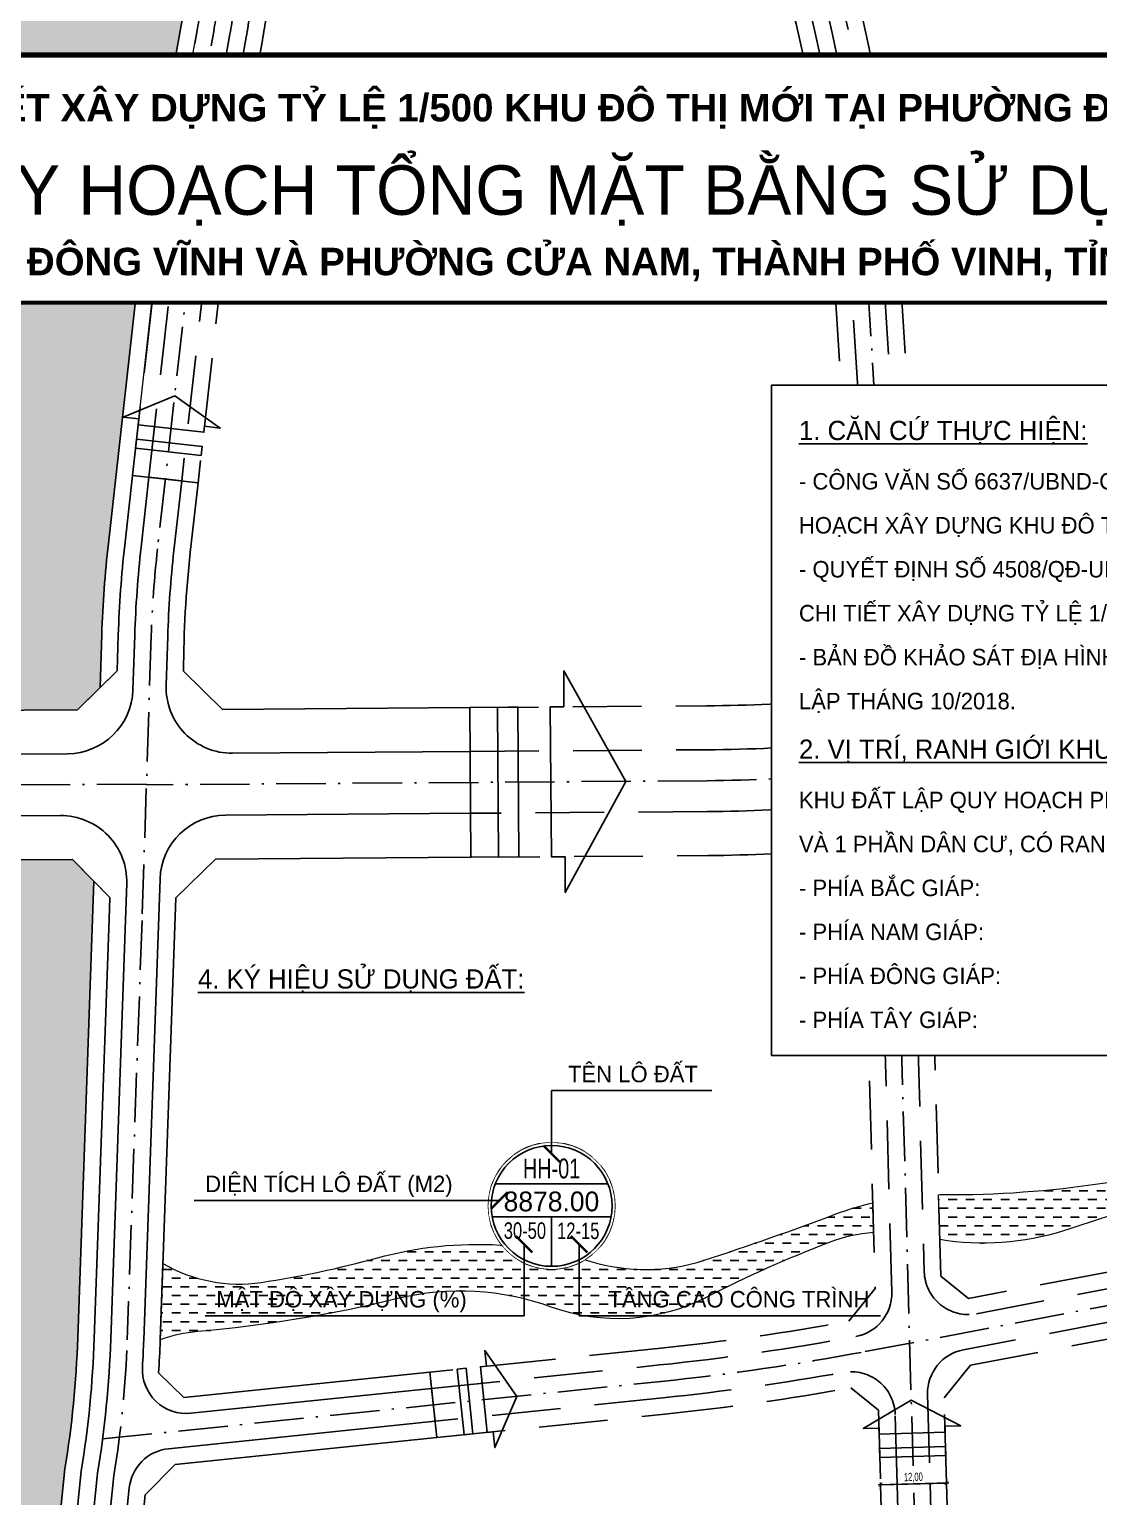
# Model space of a CAD drawing. Header units: metres. Extents: x 566107 to 571261, y 2062953 to 2068466.
# Drawn here: x 568068.9 to 568263.4, y 2066378.8 to 2066645.9 of the extents above; entities that cross this region are included whole.
import ezdxf
from ezdxf.enums import TextEntityAlignment as Align

# ---------------------------------------------------------------- set-up
doc = ezdxf.new("R2010")
doc.units = ezdxf.units.M
for name, pattern in [('ACAD_ISO10W100', [18.5, 12, -3, 0.5, -3]), ('DOT', [0.25, 0, -0.25]), ('HIDDEN', [0.375, 0.25, -0.125])]:
    doc.linetypes.add(name, pattern=pattern)
doc.layers.get('0').update_dxf_attribs({"linetype": 'CONTINUOUS'})
doc.layers.get('DEFPOINTS').update_dxf_attribs({"linetype": 'CONTINUOUS'})
for name, color, linetype, lineweight in [('datKeSog', 251, 'CONTINUOUS', 13), ('datMatNc', 150, 'CONTINUOUS', 13), ('kt', 37, 'CONTINUOUS', 25)]:
    doc.layers.add(name, color=color, linetype=linetype, lineweight=lineweight)
for name, color, linetype in [('ghi_chu', 7, 'CONTINUOUS'), ('hacth sdd', 8, 'CONTINUOUS'), ('Khung ban ve', 7, 'CONTINUOUS'), ('KTEN', 7, 'CONTINUOUS'), ('LogDg', 7, 'CONTINUOUS'), ('LogDg phu', 7, 'CONTINUOUS'), ('TimDg', 222, 'CONTINUOUS'), ('ViaHeS', 32, 'CONTINUOUS'), ('ViaHeSphu', 32, 'CONTINUOUS')]:
    doc.layers.add(name, color=color, linetype=linetype)
doc.styles.add('ARIALB', font='', dxfattribs={"width": 0.75})
doc.styles.add('avantH', font='', dxfattribs={"height": 10})
doc.styles.add('avh', font='')
doc.styles.add('KTHUOC', font='', dxfattribs={"width": 0.8})
doc.styles.add('VnBlackH', font='')
doc.styles.get('ARIALB').set_extended_font_data('.VnArialH', bold=True)
doc.styles.get('avantH').set_extended_font_data('.VnAvantH')
doc.styles.get('avh').set_extended_font_data('.VnAvantH')
doc.styles.get('KTHUOC').set_extended_font_data('.VnArial NarrowH')
doc.styles.get('VnBlackH').set_extended_font_data('.VnBlackH')
doc.dimstyles.new('tien', dxfattribs={"dimscale": 0, "dimtxt": 1.5, "dimasz": 0.75, "dimexe": 0.45, "dimexo": 0, "dimgap": 0.25, "dimtad": 1, "dimzin": 1, "dimtxsty": 'KTHUOC', "dimblk1": 'ARCHTICK', "dimblk2": 'ARCHTICK', "dimsah": 1, "dimcen": 1, "dimdle": 0.45, "dimclrd": 37, "dimclre": 37, "dimclrt": 7, "dimaunit": 1, "dimadec": 0, "dimazin": 0, "dimtfac": 1, "dimtix": 1, "dimtofl": 0, "dimtmove": 2, "dimatfit": 3, "dimldrblk": 'ARCHTICK', "dimfxl": 0, "dimtolj": 1, "dimtzin": 1, "dimarcsym": 0})
pattern_1 = [(0, (0, 0), (1.5875, 1.5875), [1.5875, -1.5875])]

# ---------------------------------------------------------------- blocks, each defined once
blk = doc.blocks.new('text tieu de')
at = {"color": 5}
blk.add_wipeout([(0, -1.1652900866465643e-10), (572.785714285681, -1.1652900866465643e-10), (572.785714285681, -45.00000000011653), (0, -45.00000000011653)], dxfattribs=at).dxf.layer = 'KTEN'
at = {"layer": 'KTEN', "const_width": 0.75, "flags": 128}
blk.add_lwpolyline([(0, 0), (572.785714285681, 0), (572.785714285681, -45), (0, -45)], close=True, dxfattribs=at)
at = {"layer": 'KTEN', "linetype": 'Continuous', "ltscale": 15, "style": 'ARIALB'}
for s, p in [('quy ho¹ch chi tiÕt x©y dùng tû lÖ 1/500 khu ®« thÞ míi t¹i ph\xadêng ®«ng vÜnh vµ ph\xadêng cöa nam, tp. vinh, tØnh nghÖ an', (25, -12)), ('®Þa ®iÓm: ph\xadêng ®«ng vÜnh vµ ph\xadêng cöa nam, thµnh phè vinh, tØnh nghÖ an', (25, -40))]:
    blk.add_text(s, height=5, rotation=359.9999999466391, dxfattribs=at).set_placement(p)
at = {"layer": 'KTEN', "color": 5, "style": 'VnBlackH'}
blk.add_attdef('BD', (25, -29), '', height=9, dxfattribs=at)
blk = doc.blocks.new('ghi_Eu1')
at = {"color": 32}
blk.add_wipeout([(0, 0), (240, 0), (240, -87.00472022686165), (230.00000000000003, -122.00472022686154), (0, -122.00472022686154)], dxfattribs=at).dxf.layer = 'ghi_chu'
at = {"layer": 'ghi_chu'}
for p, q in [((0, 0), (0, -122.0047202268615)), ((0, 0), (240, 0)), ((230, -87.00472022686154), (240, -87.00472022686154)), ((230, -87.00472022686154), (230, -122.0047202268615))]:
    blk.add_line(p, q, dxfattribs=at)
blk.add_lwpolyline([(0, -122.0047202268615), (230, -122.0047202268615), (240, -87.00472022686154), (240, 0)], dxfattribs=at)
at = {"layer": 'ghi_chu', "lineweight": -2, "style": 'avantH'}
for s, height, p in [('%%U1. c¨n cø thùc hiÖn:', 3.5, (5, -10)), ('- c«ng v¨n sè 6637/UBND-CN ngµy 31/8/2018 cña ubnd tØnh nghÖ an vÒ viÖc tæ chøc triÓn khai lËp quy', 3, (5, -19.00236011343077)), ('ho¹ch x©y dùng khu ®« thÞ míi t¹i ph\xadêng ®«ng vÜnh vµ ph\xadêng cöa nam, thµnh phè vinh.', 3, (5, -27.00236011343077)), ('- quyÕt ®Þnh sè 4508/q®-ubnd ngµy 08/10/2018 cña ubnd tØnh nghÖ an v/v phª duyÖt nhiÖm vô quy ho¹ch', 3, (5, -35.00236011343077)), ('chi tiÕt x©y dùng tû lÖ 1/500 khu ®« thÞ míi t¹i ph\xadêng ®«ng vÜnh vµ ph\xadêng cöa nam, thµnh phè vinh.', 3, (5, -43.00236011343077)), ('- b¶n ®å kh¶o s¸t ®Þa h×nh tû lÖ 1/500 phôc vô lËp quy ho¹ch do C¤NG TY cp t\xad vÊn x©y dùng nacico', 3, (5, -51.00236011343077)), ('lËp th¸ng 10/2018.', 3, (5, -59.00236011343077)), ('lËp th¸ng 10/2018.', 3, (5, -59.00236011343077)), ('%%U2. vÞ trÝ, ranh giíi khu ®Êt quy ho¹ch:', 3.5, (5, -68.00236011343077)), ('khu ®Êt lËp quy ho¹ch phÇn ®Êt thuéc ph\xadêng ®«ng vÜnh vµ ph\xadêng cöa nam (chñ yÕu lµ ®Êt ruéng', 3, (5, -77.00472022686154)), ('vµ 1 phÇn d©n c\xad, cã ranh giíi ®\xadîc x¸c ®Þnh:', 3, (5, -85.00472022686154)), ('- phÝa b¾c gi¸p:                                              ®Êt n«ng nghiÖp (dù ¸n khu nhµ ë míi);', 3, (5, -93.00472022686154)), ('- phÝa nam gi¸p:                                             ®\xadêng quy ho¹ch (trÇn nguyªn h·n kÐo dµi);', 3, (5, -101.0047202268615)), ('- phÝa ®«ng gi¸p:                                          ®Êt n«ng nghiÖp, khu d©n c\xad hiÖn h÷u ph\xadêng ®«ng vÜnh;', 3, (5, -109.0047202268615)), ('- phÝa t©y gi¸p:                                               s«ng kÎ gai (ph\xadêng cöa nam);', 3, (5, -117.0047202268615))]:
    blk.add_text(s, height=height, dxfattribs=at).set_placement(p)
blk = doc.blocks.new('*D392')
at = {"layer": 'DEFPOINTS', "color": 0, "transparency": 16777216}
for p in [(568414.7791073031, 2066393.153463831), (568652.7276902706, 2066033.6086813), (568528.6621022666, 2065991.972879244), (568203.7804233594, 2065882.944183276)]:
    blk.add_point(p, dxfattribs=at)
at = {"layer": 'kt', "color": 37, "lineweight": -2, "transparency": 16777216}
blk.add_line((568528.6621022667, 2065991.972879244), (568531.0836209755, 2065983.44248986), dxfattribs=at)
blk.add_arc((568528.6621022667, 2065991.972879244), 8.417428934121258, 296.0713980327274, 8.327737183581254, dxfattribs=at)
at = {"layer": 'kt', "color": 37, "transparency": 16777216}
for points in [[(568536.7476222089, 2065993.13391428), (568537.233929908, 2065993.250124528), (568536.6421453147, 2065994.650942502)], [(568532.4509120758, 2065984.178489925), (568532.272057964, 2065984.645406627), (568530.9607349138, 2065983.87538594)]]:
    blk.add_solid(points, dxfattribs=at)
at = {"layer": 'kt', "color": 7, "transparency": 16777216, "insert": (568535.097024472, 2065988.580067584), "char_height": 1.5, "attachment_point": 5, "rotation": 62.19956760815021, "style": 'KTHUOC', "bg_fill": 3, "box_fill_scale": 1.1, "bg_fill_color": 256, "bg_fill_true_color": 13158600, "bg_fill_transparency": 0}
blk.add_mtext("\\A1;92°42' ", dxfattribs=at)
at = {"layer": 'DEFPOINTS', "color": 0, "transparency": 16777216}
blk.add_point((568534.7930047868, 2065986.205284932), dxfattribs=at)
blk = doc.blocks.new('_ArchTick')
at = {"color": 0, "linetype": 'ByBlock', "const_width": 0.15}
blk.add_lwpolyline([(-0.5, -0.5), (0.5, 0.5)], dxfattribs=at)
blk = doc.blocks.new('*D424')
at = {"layer": 'DEFPOINTS', "color": 0, "transparency": 16777216}
for p in [(568225.6264750997, 2066532.098638859), (568277.0182607946, 2066356.809184933), (568230.6848754884, 2066348.017194637), (568231.7999666999, 2066348.227509636)]:
    blk.add_point(p, dxfattribs=at)
at = {"layer": 'kt', "color": 37, "lineweight": -2, "transparency": 16777216}
blk.add_arc((568230.684911317, 2066348.015890789), 6.528873603748886, 23.93873468496071, 78.38128918809454, dxfattribs=at)
at = {"layer": 'kt', "color": 37, "transparency": 16777216}
for points in [[(568231.9779261207, 2066354.161944557), (568232.021698148, 2066354.660024882), (568230.5055711608, 2066354.542300801)], [(568236.8908054158, 2066350.739563917), (568236.4135350687, 2066350.5905236), (568237.0992911907, 2066349.233232717)]]:
    blk.add_solid(points, dxfattribs=at)
at = {"layer": 'kt', "color": 7, "transparency": 16777216, "insert": (568235.4962186653, 2066353.991405349), "char_height": 1.5, "attachment_point": 5, "rotation": 321.16001193655, "style": 'KTHUOC', "bg_fill": 3, "box_fill_scale": 1.1, "bg_fill_color": 256, "bg_fill_true_color": 13158600, "bg_fill_transparency": 0}
blk.add_mtext("\\A1;80°50' ", dxfattribs=at)
at = {"layer": 'DEFPOINTS', "color": 0, "transparency": 16777216}
blk.add_point((568235.8514992895, 2066352.007451794), dxfattribs=at)
blk = doc.blocks.new('*D425')
at = {"layer": 'DEFPOINTS', "color": 0, "transparency": 16777216}
for p in [(568084.3178156565, 2066382.679806759), (568189.8282772572, 2066342.093351958), (568079.0242556483, 2066330.674481541), (568079.1545121216, 2066331.954155377)]:
    blk.add_point(p, dxfattribs=at)
at = {"layer": 'kt', "color": 37, "lineweight": -2, "transparency": 16777216}
blk.add_arc((568079.0242556487, 2066330.674481541), 5.555561758094423, 21.40104864373611, 68.67072626736405, dxfattribs=at)
at = {"layer": 'kt', "color": 37, "transparency": 16777216}
for points in [[(568080.986303501, 2066335.606497625), (568081.1036257034, 2066336.092538262), (568079.586842691, 2066336.20148455)], [(568084.4397032751, 2066332.760637208), (568083.95380999, 2066332.642706231), (568084.5505495641, 2066331.243991864)]]:
    blk.add_solid(points, dxfattribs=at)
at = {"layer": 'kt', "color": 7, "transparency": 16777216, "insert": (568083.7577854228, 2066335.413944765), "char_height": 1.5, "attachment_point": 5, "rotation": 315.0358874553981, "style": 'KTHUOC', "bg_fill": 3, "box_fill_scale": 1.1, "bg_fill_color": 256, "bg_fill_true_color": 13158600, "bg_fill_transparency": 0}
blk.add_mtext("\\A1;78°18' ", dxfattribs=at)
at = {"layer": 'DEFPOINTS', "color": 0, "transparency": 16777216}
blk.add_point((568083.7363995035, 2066333.617263683), dxfattribs=at)
blk = doc.blocks.new('*D606')
at = {"layer": 'DEFPOINTS', "color": 0, "transparency": 16777216}
for p in [(568223.7772945495, 2066380.962765235, 3.0256135e-09), (568223.7772945495, 2066380.962765235), (568235.7727664936, 2066381.292390527, 3.0256135e-09)]:
    blk.add_point(p, dxfattribs=at)
at = {"layer": 'kt', "color": 37, "lineweight": -2, "transparency": 16777216}
for p, q in [((568236.2225966915, 2066381.304751476), (568223.3274643517, 2066380.950404287)), ((568223.7772945495, 2066380.962765235), (568223.764933601, 2066381.412595433)), ((568235.7727664936, 2066381.292390527), (568235.7851274421, 2066380.842560329))]:
    blk.add_line(p, q, dxfattribs=at)
at = {"layer": 'kt', "color": 37, "lineweight": -2, "transparency": 16777216, "xscale": 0.75, "yscale": 0.75, "zscale": 0.75}
for p, rotation in [((568223.7772945495, 2066380.962765235), 181.5740428246516), ((568235.7727664936, 2066381.292390527), 1.574042824651665)]:
    blk.add_blockref('_ArchTick', p, dxfattribs=dict(at, rotation=rotation))
at = {"layer": 'kt', "color": 7, "transparency": 16777216, "insert": (568229.7436376365, 2066382.270003781), "char_height": 1.5, "attachment_point": 5, "rotation": 1.5740428246516298, "style": 'KTHUOC', "bg_fill": 3, "box_fill_scale": 1.1, "bg_fill_color": 256, "bg_fill_true_color": 13158600, "bg_fill_transparency": 0}
blk.add_mtext('\\A1;12,00 ', dxfattribs=at)
blk = doc.blocks.new('sl')
at = {"layer": 'ghi_chu', "color": 158}
blk.add_circle((0, 0), 5.75, dxfattribs=at)
at = {"color": 158, "linetype": 'DOT'}
blk.add_wipeout([(3.5208595475486404e-16, 5.75), (0.969923385692005, 5.667605193191193), (1.8644182452907085, 5.439342295409173), (2.4721268485312047, 5.19144381119272), (3.1309317900050124, 4.822837974298537), (3.790308711290825, 4.323894063585842), (4.429387843055263, 3.666472874002242), (4.910778165943334, 2.9911131380966225), (5.203892177182513, 2.4458140175120917), (5.532139964477323, 1.5677778584457833), (5.698465156793055, 0.7681112268516266), (5.75, 0), (5.686371084061578, -0.8530438994262575), (5.496098205030802, -1.689794224353129), (5.2327386792073485, -2.383473497886502), (4.825305600030205, -3.127127414467971), (4.383189926834117, -3.721578437343479), (3.929815285478843, -4.197505428467821), (2.9936814231296998, -4.909212924370681), (2.4199680402585857, -5.2159615301617235), (1.5354575353235314, -5.541197538187769), (0.6268165904409351, -5.715732758093926), (-1.056257864264592e-15, -5.75), (-0.8583477087645206, -5.685572900848136), (-1.5940806531006373, -5.524618255717788), (-2.40903986994229, -5.221017803554057), (-3.139398486746215, -4.817330914667954), (-3.7183236567631495, -4.385951343044689), (-4.311791834998167, -3.8040703426255327), (-4.851567804086016, -3.086225824912363), (-5.211174131927694, -2.43026010269017), (-5.5241386364638405, -1.5957419356297642), (-5.686254877874253, -0.853818167908873), (-5.75, 0), (-5.6611914826744, 1.0066831658942323), (-5.488230834533672, 1.7151741331053927), (-5.1200356553748625, 2.616817702418359), (-4.43866223175213, 3.6552397448617775), (-3.5478669059890633, 4.52494645464315), (-2.7209342178740763, 5.0654730264805465), (-1.720506428404943, 5.486561548895381), (-0.804793078194819, 5.693400398820522)], dxfattribs=at).dxf.layer = 'ghi_chu'
at = {"layer": 'ghi_chu', "color": 32}
for points in [[(-5.123475383035839, 2), (5.123475383035839, 2)], [(-5.408326913253404, -1), (5.408326913253404, -1)], [(0, -1), (0, -5.5)]]:
    blk.add_lwpolyline(points, dxfattribs=at)
at = {"layer": 'ghi_chu'}
blk.add_circle((0, 0), 5.5, dxfattribs=at)
at = {"layer": 'ghi_chu', "style": 'avh'}
for tag, height, p in [('SOLO', 1.25, (0, 2.505939941853285)), ('DT', 1.5, (-0.01470196363516152, -0.4940600581467152))]:
    blk.add_attdef(tag, text='', height=height, dxfattribs=at).set_placement(p, align=Align.CENTER)
blk.add_attdef('MD', text='', height=1.25, dxfattribs=at).set_placement((-0.5015280463267118, -2.996534363832325), align=Align.RIGHT)
blk.add_attdef('TC', (0.5, -3.020000000018626), '', height=1.25, dxfattribs=at)

msp = doc.modelspace()

# ---------------------------------------------------------------- hatches: boundary and pattern name
at = {"layer": 'hacth sdd'}
h = msp.add_hatch(dxfattribs=at)
h.set_pattern_fill('DASH', color=152, scale=0.5, style=0)
h.set_pattern_definition(pattern_1)
edge = h.paths.add_edge_path()
edge.add_line((568089.4094906903, 2066606.831562368), (568096.5534857743, 2066646.555895337))
edge.add_arc((568006.9902945282, 2066662.662874363), 90.99999999747935, 349.8049466083057, 354.593269157797)
edge.add_line((568097.5854266373, 2066654.088375097), (568099.9712974422, 2066679.296643715))
edge.add_arc((568009.3761653308, 2066687.871142982), 90.99999999981577, 354.5932691577892, 369.1421477394828)
edge.add_line((568099.2202101543, 2066702.329621799), (568098.6472853306, 2066705.889739305))
edge.add_arc((568048.2951283458, 2066697.786635786), 50.99999999661144, 9.142147746888549, 24.27248815783677)
edge.add_line((568094.7867675783, 2066718.751546497), (568044.0837223955, 2066831.190264559))
edge.add_arc((568189.0282447147, 2066896.551456779), 158.9999999964824, 198.0536729360422, 204.2724881581285, ccw=False)
edge.add_line((568037.8563519213, 2066847.276119864), (568032.5747542637, 2066863.479542607))
edge.add_arc((567898.516660653, 2066819.782545717), 140.9999999990662, 18.05367293684976, 27.95123354725435)
edge.add_line((568023.0685674539, 2066885.872049513), (567997.6486762641, 2066933.778233347))
edge.add_arc((567873.0967694623, 2066867.688729551), 140.9999999997684, 27.9512335469934, 42.53662133799664)
edge.add_line((567976.9919672, 2066963.01337425), (567951.3311628575, 2066990.981318418))
edge.add_line((567951.3311628575, 2066990.981318418), (567689.8956428984, 2067243.945485724))
edge.add_arc((567906.8503208783, 2067468.165617967), 312.0000000002941, 207.9784266503596, 225.9434859584289, ccw=False)
edge.add_line((567631.3155397438, 2067321.794226003), (567598.6472911579, 2067383.290113986))
edge.add_line((567598.6472911579, 2067383.290113986), (567595.9427644068, 2067384.11808443))
edge.add_line((567595.9427644068, 2067384.11808443), (567573.44567074, 2067372.167030913))
edge.add_line((567573.44567074, 2067372.167030913), (567611.3271069421, 2067300.85765076))
edge.add_arc((567876.2643964944, 2067441.599373803), 300.0000000005672, 207.9784266505278, 225.9434859586242)
edge.add_line((567667.6541292066, 2067226.0030928), (567890.3890136704, 2067010.485535789))
edge.add_line((567890.3890136704, 2067010.485535789), (567955.4795541393, 2066935.546288197))
edge.add_arc((567872.0548541446, 2066863.08547513), 110.4999999977253, 28.05827048332219, 40.97684428070818, ccw=False)
edge.add_line((567969.5677535841, 2066915.061281448), (568054.6304946976, 2066755.473290268))
edge.add_arc((567957.1175952578, 2066703.497483949), 110.4999999984394, -4.937905462087315, 28.058270483798083, ccw=False)
edge.add_line((568067.2074820693, 2066693.986079136), (568053.8780515629, 2066539.704401028))
edge.add_line((568053.8780515629, 2066539.704401028), (568053.3664489492, 2066526.851457733))
edge.add_line((568053.3664489492, 2066526.851457733), (568058.1642466432, 2066521.895486345))
edge.add_line((568058.1642466432, 2066521.895486345), (568077.6576209503, 2066522.03881998))
edge.add_line((568077.6576209503, 2066522.03881998), (568081.7841965083, 2066526.06377207))
edge.add_line((568081.7841965083, 2066526.06377207), (568082.0970106234, 2066535.749517252))
edge.add_arc((568290.9880967231, 2066529.003099807), 209.0000000005824, 173.5977105298603, 178.150199018571, ccw=False)
edge.add_line((568083.291532704, 2066552.30840596), (568089.4094906903, 2066606.831562368))
h = msp.add_hatch(dxfattribs=at)
h.set_pattern_fill('DASH', color=152, scale=0.5, style=0)
h.set_pattern_definition(pattern_1)
edge = h.paths.add_edge_path()
edge.add_line((568342.7711670976, 2066527.337517932), (568350.8271672133, 2066529.428952673))
edge.add_arc((568389.8360376746, 2066527.823708931), 39.04188497160285, 177.6435660001108, 192.0061263219858)
edge.add_arc((568381.669184319, 2066524.250589741), 30.36358178780158, 188.6148857297674, 225.7406049505204)
edge.add_arc((568337.7559959932, 2066479.187226915), 32.55759730256535, -23.789617707584227, 45.740604951071475, ccw=False)
edge.add_arc((568341.3737274914, 2066477.592400217), 28.60393401528761, 287.9636170775062, 336.21038229332635, ccw=False)
edge.add_arc((568322.0053403326, 2066537.331215137), 91.40409666759201, 270.335002365328, 287.9636170752345, ccw=False)
edge.add_arc((568323.017289069, 2066364.25861393), 81.67146292630123, 90.33500236765356, 112.0806150221495)
edge.add_arc((568109.6866625389, 2066890.13893874), 485.8319046736644, 287.65985457706694, 292.08061502099946, ccw=False)
edge.add_arc((568242.4914681526, 2066472.997606182), 48.06026589121932, 260.4952547936881, 287.6598545732377, ccw=False)
edge.add_line((568234.5553106193, 2066425.597115033), (568234.3307207233, 2066433.770219026))
edge.add_arc((568234.904778147, 2066379.247810985), 54.52543003482874, 89.71012365669532, 90.60323550346851, ccw=False)
edge.add_arc((568236.1400187596, 2066623.398372261), 189.6282559721996, 269.7101236671769, 278.5058362973912)
edge.add_arc((568260.6078221315, 2066459.79447837), 24.20483713931015, 278.5058362943452, 310.9534335817084)
edge.add_arc((568306.8293124408, 2066406.53537578), 46.31436716013161, 76.46656595047898, 130.9534335839972, ccw=False)
edge.add_arc((568324.9595478054, 2066481.859578704), 31.16105462304938, 256.4665659500938, 283.5334340496981)
edge.add_arc((568329.766079831, 2066461.890274039), 10.62143732023118, 283.533434049232, 328.6546831161604)
edge.add_arc((568329.7660798305, 2066461.890274038), 10.62143732062628, 328.6546831188663, 365.073045632002)
edge.add_arc((568364.2438950374, 2066464.950988732), 23.99196638196104, 122.6426416403387, 185.0730456288163, ccw=False)
edge.add_arc((568347.3286221762, 2066491.357344865), 7.367595161675206, 302.6426416429784, 407.1850685178978)
edge.add_arc((568372.1202638624, 2066518.115891162), 29.11041598721613, 197.1012660128746, 227.1850685154959, ccw=False)
edge.add_arc((568380.8947850349, 2066521.652274648), 38.5451973120671, 171.5181849036565, 198.2901888762501, ccw=False)
h = msp.add_hatch(dxfattribs=at)
h.set_pattern_fill('DASH', color=152, scale=0.5, style=0)
h.set_pattern_definition(pattern_1)
edge = h.paths.add_edge_path()
edge.add_line((568183.6201683327, 2065918.921055044), (568168.8181398355, 2066044.597950605))
edge.add_arc((568024.8134988274, 2066027.63730887), 144.9999999997729, 6.717261423255472, 34.05897894871769)
edge.add_line((568144.9404182411, 2066108.843978744), (568098.1901080231, 2066178.000499469))
edge.add_line((568098.1901080231, 2066178.000499469), (568085.0913842997, 2066201.596774492))
edge.add_arc((568202.2502013814, 2066266.633776105), 133.9999999954225, 200.0084056628792, 209.035455693567, ccw=False)
edge.add_line((568076.3381152166, 2066220.784604287), (568071.4225555877, 2066234.283831054))
edge.add_arc((568197.3346417545, 2066280.133002879), 133.9999999997454, 170.7022042001583, 200.0084056654896, ccw=False)
edge.add_line((568065.0951427778, 2066301.782827597), (568070.2285092395, 2066333.137991798))
edge.add_line((568070.2285092395, 2066333.137991798), (568075.3908017699, 2066383.853710804))
edge.add_arc((567886.8530623493, 2066414.423643979), 191.0000000004416, 350.7900851439517, 357.9800821339687)
edge.add_line((568077.7343815274, 2066407.691483183), (568080.4256581354, 2066483.99899346))
edge.add_line((568080.4256581354, 2066483.99899346), (568080.6457711871, 2066490.814411395))
edge.add_line((568080.6457711871, 2066490.814411395), (568076.7772794547, 2066494.780576226))
edge.add_line((568076.7772794547, 2066494.780576226), (568057.0791909866, 2066494.635737341))
edge.add_line((568057.0791909866, 2066494.635737341), (568051.8839304355, 2066489.606287584))
edge.add_line((568051.8839304355, 2066489.606287584), (568042.8667809778, 2066263.069308326))
edge.add_arc((568132.2959639548, 2066259.509640887), 89.50000000112202, 177.7205840143957, 210.7173070783)
edge.add_line((568055.352991614, 2066213.79280583), (568139.856352352, 2066071.57080512))
edge.add_arc((567955.4122950307, 2065970.128014746), 210.4999999999731, 1.2450517960169236, 28.810450033350207, ccw=False)
edge.add_line((568165.8625975254, 2065974.701873059), (568167.5880580689, 2065895.310761973))
edge.add_line((568167.5880580689, 2065895.310761973), (568172.3432413975, 2065891.903232982))
edge.add_line((568172.3432413975, 2065891.903232982), (568183.4382738377, 2065895.402493342))
edge.add_line((568183.4382738377, 2065895.402493342), (568186.5903919834, 2065900.513268813))
edge.add_line((568186.5903919834, 2065900.513268813), (568183.6201683327, 2065918.921055044))
h = msp.add_hatch(dxfattribs=at)
h.set_pattern_fill('DASH', color=152, scale=0.5, style=0)
h.set_pattern_definition(pattern_1)
edge = h.paths.add_edge_path()
edge.add_line((568222.3662598266, 2066432.312063376), (568222.5152888618, 2066426.888712517))
edge.add_arc((568224.836219916, 2066397.735478399), 29.24547453034038, 94.55179951158075, 110.9200601626438)
edge.add_arc((568294.2443829352, 2066216.170337974), 223.6249829941368, 110.9206177228457, 117.1930544913123)
edge.add_arc((568175.9421604434, 2066446.430219949), 35.2476287161499, 249.9804205772833, 297.19305449080497, ccw=False)
edge.add_arc((568147.3706448297, 2066368.014013205), 48.21154084931027, 69.98042057679632, 103.7317211070985)
edge.add_arc((568078.3177555823, 2066650.600332927), 242.6893522523147, 275.0117150755261, 283.73172110810106, ccw=False)
edge.add_arc((568101.881551028, 2066381.897711837), 27.04449997324648, 95.01171506814323, 109.7751963771424)
edge.add_line((568092.7315697572, 2066407.347325224), (568093.2226902498, 2066421.272382922))
edge.add_arc((568107.0582316034, 2066444.754970687), 27.25535053316431, 239.4941312713836, 278.5297450665607)
edge.add_arc((568084.275953724, 2066596.655266566), 180.8546085831008, 278.5297450636528, 285.3802943195318)
edge.add_arc((568150.4022939899, 2066356.262198383), 68.46751259158452, 86.49561552169098, 105.38029431902811, ccw=False)
edge.add_arc((568150.2106503252, 2066353.132782205), 71.60279135304793, 73.0517355728594, 86.49561552120258, ccw=False)
edge.add_arc((568181.0585912601, 2066454.358669229), 34.21911405262453, 253.0517355776572, 288.0880449701593)
edge.add_arc((568016.445274053, 2066958.349831643), 564.4121317296793, 288.0880449666212, 290.6684002013556)
edge.add_arc((568234.9096180021, 2066379.23362571), 54.54041051667364, 103.29606111270078, 110.6678970976051, ccw=False)

# ---------------------------------------------------------------- linework, layer by layer
at = {"layer": 'datKeSog'}
for points in [[(568044.0837223955, 2066831.190264559), (568094.786767578, 2066718.751546498, -0.06611464468038127), (568098.6472853306, 2066705.889739305), (568099.2202101523, 2066702.329621812, -0.06356687069818254), (568099.9712974422, 2066679.296643715), (568097.5854266373, 2066654.088375097, -0.02089603911796385), (568096.5534857743, 2066646.555895337), (568089.4094906906, 2066606.831562369), (568083.2915327041, 2066552.308405961, 0.01986659136195583), (568082.0970106234, 2066535.749517252), (568081.7841965082, 2066526.06377207), (568084.8833882931, 2066529.086641342), (568085.095447266, 2066535.652678724, -0.0198665913619367), (568086.2728230966, 2066551.973880036), (568092.3797048627, 2066606.398325321), (568099.5061184528, 2066646.024896029, 0.0208960391172341), (568100.5720793442, 2066653.805699297), (568102.9579501492, 2066679.013967916, 0.0635668706984557), (568102.1821017399, 2066702.80627496), (568101.6091769182, 2066706.366392453, 0.0661146446806534), (568097.521569886, 2066719.98477654), (568096.0760666311, 2066723.190314439)], [(568073.2038435334, 2066332.743379659), (568078.3664043959, 2066383.461734827, 0.031267349860004), (568080.7325174308, 2066407.585742438), (568083.4239510185, 2066483.897703668), (568083.5511336674, 2066487.835693256), (568080.645771187, 2066490.814411394), (568080.4256581358, 2066483.998993484), (568077.7343815274, 2066407.691483183, -0.03138257663283053), (568075.3908017699, 2066383.853710804), (568070.2285092397, 2066333.137991799)]]:
    msp.add_lwpolyline(points, format="xyb", dxfattribs=at)
at = {"layer": 'datMatNc'}
msp.add_lwpolyline([(567969.5677535841, 2066915.061281448), (568054.6304946976, 2066755.473290268, -0.1449760631681723), (568067.2074820693, 2066693.986079136), (568053.8780515629, 2066539.704401028), (568053.3664489492, 2066526.851457733), (568058.1642466432, 2066521.895486345), (568077.6576209503, 2066522.03881998), (568081.7841965083, 2066526.06377207), (568082.0970106234, 2066535.749517252, -0.01986659136138957), (568083.291532704, 2066552.30840596), (568089.4094906903, 2066606.831562368), (568096.5534857743, 2066646.555895337, 0.02089603911732929), (568097.5854266373, 2066654.088375097), (568099.9712974422, 2066679.296643715, 0.06356687066370705), (568099.2202101543, 2066702.329621799), (568098.6472853306, 2066705.889739305, 0.06611464467655992), (568094.7867675783, 2066718.751546497), (568044.0837223955, 2066831.190264559, -0.02714136194882924)], format="xyb", dxfattribs=at)
for points in [[(568342.7711670976, 2066527.337517932), (568350.8271672133, 2066529.428952673, 0.0627506608981043), (568351.6481797141, 2066519.70236135, 0.1634234952970262), (568360.4782005425, 2066502.504571587, -0.3130466744431811), (568367.5472646761, 2066466.05415978, -0.2136821824526674), (568350.1955528653, 2066450.38283502, -0.0770714021414337), (568322.5397673773, 2066445.928680843, 0.0951689020530186), (568292.3161067481, 2066439.939954171, -0.0192915989872802), (568257.071294031, 2066427.202215203, -0.119086124685168), (568234.5553106193, 2066425.597115033), (568234.3307207233, 2066433.770219026, -0.0038969553052364), (568235.1806372937, 2066433.772543192, 0.0383973902084705), (568264.1879633213, 2066435.855875027, 0.1425329709792678), (568276.4727720604, 2066441.51395582, -0.2423267132619145), (568317.6674641803, 2066451.563756523, 0.1186536642320643), (568332.2516314304, 2066451.563756523, 0.1994624065861056), (568338.8372935231, 2066456.365057943, 0.160256226996069), (568340.3459105897, 2066462.829482143, -0.2793480262515154), (568351.3026854718, 2066485.153452588, 0.4906657815195285), (568352.3358792493, 2066496.76186474, -0.1320245106241533), (568344.2969207453, 2066509.555640188, -0.1173491617205029)], [(568183.6201683327, 2065918.921055044), (568168.8181398355, 2066044.597950605, 0.1198699787168014), (568144.9404182411, 2066108.843978744), (568098.1901080231, 2066178.000499469), (568085.0913842997, 2066201.596774492, -0.03940831778231667), (568076.3381152166, 2066220.784604287), (568071.4225555877, 2066234.283831054, -0.1285739781791055), (568065.0951427778, 2066301.782827597), (568070.2285092395, 2066333.137991798), (568075.3908017699, 2066383.853710804, 0.03138257663283053), (568077.7343815274, 2066407.691483183), (568080.4256581354, 2066483.99899346), (568080.6457711871, 2066490.814411395), (568076.7772794547, 2066494.780576226), (568057.0791909866, 2066494.635737341), (568051.8839304355, 2066489.606287584), (568042.8667809778, 2066263.069308326, 0.144978500596995), (568055.352991614, 2066213.79280583), (568139.856352352, 2066071.57080512, -0.1208601099268), (568165.8625975254, 2065974.701873059), (568167.5880580689, 2065895.310761973), (568172.3432413975, 2065891.903232982), (568183.4382738377, 2065895.402493342), (568186.5903919834, 2065900.513268813)], [(568222.3662598266, 2066432.312063376), (568222.5152888618, 2066426.888712517, 0.071541692060858), (568214.3936828778, 2066425.053077135, 0.0273755039269831), (568192.0499780572, 2066415.078448997, -0.2089684167527074), (568163.8754435154, 2066413.312404914, 0.1483417870392936), (568135.9263823009, 2066414.847564493, -0.0380665750152779), (568099.5189589425, 2066408.838816815, 0.0645070916257997), (568092.7315697572, 2066407.347325224), (568093.2226902498, 2066421.272382922, 0.1719914137831896), (568111.1008225486, 2066417.801091724, 0.029900065603059), (568132.243030731, 2066422.277662014, -0.0825869554623153), (568154.5873652338, 2066424.601685206, -0.0587273679800983), (568171.0834428738, 2066421.625747251, 0.1540769077851537), (568191.6828765476, 2066421.830645485, 0.0112593994430962), (568215.6595442351, 2066430.263921019, -0.0321768002824264)]]:
    msp.add_lwpolyline(points, format="xyb", close=True, dxfattribs=at)
at = {"layer": 'Khung ban ve', "const_width": 1.2}
msp.add_lwpolyline([(567973.9280794318, 2066641.109092405), (569223.9280794318, 2066641.109092405), (569223.9280794318, 2065831.109092405), (567973.9280794318, 2065831.109092405)], close=True, dxfattribs=at)
at = {"layer": 'LogDg', "ltscale": 0.75}
for points in [[(568088.8391131086, 2066574.955564178), (568085.993335916, 2066575.27488438), (568095.3747837448, 2066579.162673923), (568103.6347652421, 2066573.296498929), (568100.7889880496, 2066573.615819133), (568100.6673422578, 2066572.531713534), (568088.7174673188, 2066573.871458579)], [(568100.1816874801, 2066568.314508189), (568088.2565259098, 2066569.652611892), (568088.414281226, 2066571.28041163), (568100.3641561661, 2066569.940666586)], [(568166.173460862, 2066522.583849142), (568166.1256471496, 2066529.086514268), (568177.4227809187, 2066508.982649116), (568166.4246037413, 2066488.775755357), (568166.3767900324, 2066495.278420483), (568163.8995842667, 2066495.260205736), (568163.6962550984, 2066522.565634391)], [(568154.2598161338, 2066495.21741863), (568154.0594539024, 2066522.466682018), (568157.7722956074, 2066522.550169411), (568157.975624778, 2066495.244740754)], [(568152.0749885186, 2066402.55408723), (568151.7814321627, 2066405.402637368), (568157.576492532, 2066397.063348058), (568153.6023408942, 2066387.744258932), (568153.3087845395, 2066390.59280907), (568152.2236225809, 2066390.480978077), (568150.9898265612, 2066402.442256236)], [(568147.9996589433, 2066390.058115606), (568146.7695180195, 2066401.994897136), (568148.3936058584, 2066402.187140257), (568149.6274018795, 2066390.225862096)], [(568223.4810425923, 2066391.293369427), (568220.6184867872, 2066391.214708846), (568229.3696882091, 2066396.366693374), (568238.3637723809, 2066391.703459162), (568235.501216576, 2066391.624798583), (568235.5311825112, 2066390.534301132), (568223.5110085292, 2066390.202871976)], [(568235.6354226217, 2066386.290503837), (568223.6399506776, 2066385.960878545), (568223.5702997345, 2066387.594820854), (568235.5904737174, 2066387.926250012)]]:
    msp.add_lwpolyline(points, close=True, dxfattribs=at)
at = {"layer": 'LogDg'}
for points in [[(568058.5595034217, 2066513.898176384), (568075.8680527754, 2066514.025445129, 0.4026509643918764), (568087.7735664366, 2066525.637766636), (568088.0938839085, 2066535.555840196, -0.0198665913619288), (568089.2541134891, 2066551.63935411), (568090.6802730928, 2066564.349268645), (568096.6428538783, 2066563.680216794), (568095.2166942749, 2066550.970302262, 0.0198665913736632), (568094.0907571928, 2066535.362163122), (568093.8045185938, 2066526.499282578, 0.425871475322759), (568105.8864980727, 2066514.112252849), (568149.1184110005, 2066514.43013456), (568149.2011293528, 2066503.180438664), (568104.594071952, 2066502.852445594, 0.4017886036268251), (568092.6897612477, 2066491.275732958), (568089.7269251402, 2066407.268520189, -0.0059835578369214), (568089.4975874202, 2066402.41546098, 0.4624623566101164), (568098.3036725048, 2066393.98437774), (568142.1033942796, 2066398.498143036), (568142.7184647415, 2066392.52975227), (568094.2386093504, 2066387.533677411, 0.3556126631572654), (568087.0998278516, 2066380.385947494), (568083.6872097201, 2066346.859489781, 0.4753476817702466)], [(568076.1791778273, 2066332.348767518), (568081.3420762165, 2066383.07043864, 0.0311547668504222), (568083.730653334, 2066407.480001692), (568086.4222438985, 2066483.796413795), (568086.6348025695, 2066490.377923467, 0.4258714753233532), (568074.5528230912, 2066502.764953197), (568057.0908769494, 2066502.636556536)], [(568227.3424236813, 2066360.438228349), (568226.7761625355, 2066381.045171558), (568232.7738985014, 2066381.209984204), (568233.2454491089, 2066364.049674554, 0.461916293586825)]]:
    msp.add_lwpolyline(points, format="xyb", dxfattribs=at)
at = {"layer": 'LogDg phu', "linetype": 'HIDDEN', "ltscale": 50}
for points in [[(568090.680273093, 2066564.349268645), (568095.3499190349, 2066605.965088272), (568102.4587511313, 2066645.49389672, 0.0208960391177567), (568103.558732051, 2066653.523023497), (568105.9446028562, 2066678.731292115, 0.0635668706987091), (568105.1439933273, 2066703.282928108), (568104.5710685058, 2066706.843045601, 0.0661146446801291), (568100.2563721938, 2066721.218006581), (568098.8108689387, 2066724.423544481), (568049.5533270037, 2066833.656724659, -0.0271413619227838), (568043.5609516489, 2066849.135566541), (568038.2793539937, 2066865.338989277, 0.0432131233820892), (568028.3686485947, 2066888.684368823), (568002.9487574124, 2066936.590552644, 0.0637268174827608), (567981.4130394458, 2066967.069742108), (567955.631601704, 2066995.169165721), (567940.2346990369, 2067010.067159164), (567694.0678482584, 2067248.25741133, -0.0785483068464243)], [(568175.0838441561, 2066753.932099461), (568191.6651982021, 2066718.975562862, -0.0792946513970787), (568221.348036331, 2066627.396362095, -0.0237007289004742), (568224.4558817918, 2066599.212455132), (568228.9178734658, 2066527.5091807, 0.4715908907906997), (568238.9126856421, 2066520.26273697), (568356.067112326, 2066550.677438397, 0.4196438798697929), (568361.761643957, 2066560.573940995), (568333.350082455, 2066662.239341458), (568311.7036332542, 2066739.697066773), (568232.7155336593, 2066945.88844933, 0.3870702331299271), (568223.0934887321, 2066950.731877511), (568126.3413847366, 2066923.717003244, 0.007279190113542612), (568118.270874713, 2066921.3363988, 0.4009284949032153), (568112.9060963326, 2066911.672642078, 0.02769555515208818), (568116.1940352926, 2066901.450785489), (568159.2036471404, 2066789.428214869, 0.0190844642849442), (568168.1284539334, 2066768.595338191), (568175.083844156, 2066753.93209946)], [(568149.1184110006, 2066514.430134559), (568192.1835392945, 2066514.746789912, 0.0201044757462103), (568215.8202412927, 2066515.871713221, 0.406731880986358), (568223.1036183869, 2066524.337793197), (568218.4674653386, 2066598.83980459, 0.08381064179759501), (568195.9865471389, 2066695.122655681, 0.4006777214738725), (568185.8630413343, 2066699.546812488), (568136.9020342301, 2066681.664942119, 0.0170095549716967), (568124.5737792965, 2066676.68087234, 0.2709060363099013), (568109.8380635392, 2066656.191035359), (568109.5320374668, 2066652.957671913, -0.0208960391416391), (568108.3640164869, 2066644.431898094), (568101.2903473792, 2066605.098614175), (568096.6428538784, 2066563.680216794)], [(568390.4190040742, 2066458.028996677), (568369.097208307, 2066534.32501107, 0.4088040165472318), (568359.3821628544, 2066539.915130719), (568235.5021095299, 2066507.754375541, 0.3493167214009008), (568229.5153851445, 2066499.791314222), (568231.7151001696, 2066419.740964639, 0.4619162936381579), (568241.2037224465, 2066412.101007003), (568265.6444983518, 2066416.739457149, 0.020567429069751), (568300.8057778144, 2066424.923362145), (568384.8466087579, 2066448.165234592, 0.4150041201205348), (568390.4190040742, 2066458.028996677)], [(568142.1033942796, 2066398.498143035), (568183.5750609103, 2066402.771991407, 0.0205589430373081), (568219.2888291954, 2066407.943480018, 0.3688159624781417), (568225.8148961635, 2066416.026843317), (568223.5965954156, 2066496.753550186, 0.4301737955846607), (568214.9471013835, 2066504.50714478, -0.0185776347991928), (568192.2662576665, 2066503.49709402), (568149.2011293529, 2066503.180438664)], [(568400.5113995891, 2066421.915267712), (568396.3403021868, 2066436.840751048, 0.4134234463115086), (568386.5031204189, 2066442.398130184), (568302.4050727098, 2066419.140434182, -0.0205674291041459), (568266.7632290027, 2066410.844676259), (568238.8325800612, 2066405.543906633, 0.3680673843820319), (568232.3272397454, 2066397.464448607), (568232.7738985015, 2066381.209984204)], [(568217.019143633, 2066401.428303506, -0.01863183569682896), (568184.1901313568, 2066396.803600639), (568142.7184647416, 2066392.52975227)], [(568226.7761625355, 2066381.045171558), (568226.4264033686, 2066393.773340074, 0.4587829030927004), (568217.0191436328, 2066401.428303507)]]:
    msp.add_lwpolyline(points, format="xyb", dxfattribs=at)
at = {"layer": 'TimDg', "linetype": 'ACAD_ISO10W100', "ltscale": 0.75}
for p, q in [((568192.2248984908, 2066509.121941966), (568090.2175059181, 2066508.371887607)), ((568226.2020860495, 2066511.151444724), (568216.7112504849, 2066510.303645511))]:
    msp.add_line(p, q, dxfattribs=at)
for points in [[(568065.0018039029, 2067090.400626065), (568100.7586601076, 2066987.34969486, -0.0780149293579121), (568106.2588388647, 2066956.824063572), (568106.7745607677, 2066933.962921953, 0.0862196220670212), (568113.3933624048, 2066900.375503489), (568156.4029742526, 2066788.352932869, 0.0190844642849648), (568165.4179306091, 2066767.309623093), (568193.0931834428, 2066708.965112393, -0.0954792923813812), (568221.4616735629, 2066599.026129878), (568225.6264750997, 2066532.098638859), (568230.6848754883, 2066348.017194637)], [(568052.2881293193, 2066834.889954684), (568102.991174502, 2066722.451236624, -0.06611464468073987), (568107.5329600935, 2066707.319698749), (568108.105884915, 2066703.759581256, -0.06356687069896239), (568108.9312555632, 2066678.448616315), (568106.5453847583, 2066653.240347697, -0.02089603911767783), (568105.4113838099, 2066644.962897411), (568098.3201332069, 2066605.531851224), (568092.235403882, 2066551.304828184, 0.01986659136190723), (568091.0923205512, 2066535.459001668), (568089.4205367794, 2066483.695123935), (568086.7287892373, 2066407.374260947, -0.03104472803130873), (568084.3178156565, 2066382.679806758), (568079.1545121215, 2066331.954155377), (568073.9769001718, 2066300.328734892, 0.128573978163073), (568079.8793374918, 2066237.36325305), (568084.7948971234, 2066223.864026275, 0.03940831779775716), (568092.9602600777, 2066205.96493131), (568105.8673675462, 2066182.713837234), (568152.3965718598, 2066113.884392736, -0.1198699787172655), (568177.7563589327, 2066045.650680091), (568192.5358873331, 2065920.164822018), (568198.6528241944, 2065882.255465895)], [(568090.2218152452, 2066508.505318433), (568008.2174050667, 2066507.902344833, 0.1450850854463111), (567913.0631084897, 2066478.934909758), (567718.5559912642, 2066350.476755691), (566802.7738040049, 2066108.705886553)], [(568082.2462313185, 2066389.313695329), (568183.8825961258, 2066399.787796022, 0.0212183356969096), (568220.9855695933, 2066405.21039141), (568266.2038636872, 2066413.792066706, 0.0205674290958374), (568301.6054252868, 2066422.03189817), (568399.1684122803, 2066449.013384124), (568399.1528077149, 2066449.009068611)]]:
    msp.add_lwpolyline(points, format="xyb", dxfattribs=at)
msp.add_lwpolyline([(568371.2777524219, 2066548.814836547), (568226.2020860495, 2066511.151444724)], dxfattribs=at)
msp.add_arc((568190.0190757613, 2066809.113832434), 300.0000000007386, 270.4212849081902, 275.1045799767373, dxfattribs=at)
at = {"layer": 'ViaHeS', "elevation": 3.0256135e-09}
msp.add_lwpolyline([(568086.8664729948, 2066348.468329559), (568089.9903242752, 2066379.157865811), (568095.4703110191, 2066384.644721684), (568143.0259999724, 2066389.545556888), (568141.7958590485, 2066401.482338418), (568097.0329283089, 2066396.869309954), (568092.4373080673, 2066401.342439424, 0.0070725003907776), (568092.7250610439, 2066407.162779458), (568095.5687603911, 2066487.792030487), (568102.8152995749, 2066494.839150125), (568149.2599512924, 2066495.180654918), (568149.059589061, 2066522.429918305), (568104.0608054908, 2066522.099044899), (568096.9881016546, 2066529.046845718, -0.0278861091632581), (568098.1979846678, 2066550.635776342), (568099.6241442707, 2066563.345690869), (568087.6989827002, 2066564.683794571), (568086.2728230965, 2066551.973880036, 0.0198665913619367), (568085.0954472659, 2066535.652678724), (568084.883388293, 2066529.086641342), (568077.6576209501, 2066522.038819979), (568058.1642466432, 2066521.895486345)], format="xyb", dxfattribs=at)
at = {"layer": 'ViaHeS'}
msp.add_lwpolyline([(568057.0791909859, 2066494.635737341), (568048.7612246757, 2066486.583245415), (568039.8691547328, 2066263.188626788, 0.1449785006445924), (568052.7738975724, 2066212.260397946), (568137.2516644282, 2066070.081472601, -0.1207992988297231), (568162.8633058028, 2065974.636687439), (568164.5398766696, 2065897.495066083), (568172.3432413976, 2065891.903232982), (568183.4382738374, 2065895.402493342), (568188.9990425578, 2065904.418602214), (568186.592074666, 2065919.335644036), (568171.797546201, 2066044.948860433, 0.1198699787173041), (568147.4258027805, 2066110.524116741), (568100.7491945327, 2066179.571612054), (568087.7143428948, 2066203.05282676, -0.03940831779749299), (568079.1570425188, 2066221.811078283), (568074.2414828872, 2066235.310305058, -0.1285739781631532), (568068.0557285757, 2066301.298130028), (568073.2038435333, 2066332.743379658), (568078.3664043958, 2066383.461734827, 0.031267349860004), (568080.7325174307, 2066407.585742438), (568083.4239510177, 2066483.897703654), (568083.5511336671, 2066487.835693256), (568076.7772794545, 2066494.780576225)], format="xyb", close=True, dxfattribs=at)
at = {"layer": 'ViaHeS', "elevation": 3.0256135e-09}
msp.add_lwpolyline([(568236.1847981095, 2066366.298050597), (568235.7727664936, 2066381.292390527), (568223.7772945494, 2066380.962765235), (568224.2417561995, 2066364.060431538)], dxfattribs=at)
at = {"layer": 'ViaHeSphu', "linetype": 'HIDDEN', "ltscale": 50}
for points in [[(568087.6989827005, 2066564.683794571), (568092.3797048627, 2066606.398325321), (568099.5061184528, 2066646.024896029, 0.0208960391172341), (568100.5720793442, 2066653.805699297), (568102.9579501492, 2066679.013967916, 0.0635668706984557), (568102.1821017399, 2066702.80627496), (568101.6091769182, 2066706.366392453, 0.0661146446806534), (568097.521569886, 2066719.98477654), (568096.0760666309, 2066723.190314439), (568046.8185247034, 2066832.4234946, -0.0271413619516883), (568040.708651785, 2066848.205843204), (568035.4270541277, 2066864.409265945, 0.0432131233970012), (568025.7186080246, 2066887.278209168), (568000.2987168346, 2066935.184393003, 0.0637268174548339), (567979.2025033236, 2066965.041558178), (567953.4813822815, 2066993.075242072), (567691.9817455711, 2067246.101448534, -0.0785483068176893)], [(568192.774202784, 2066723.637573303), (568198.5142300857, 2066711.536542598, -0.0954792923881958), (568227.450090012, 2066599.398780425), (568231.6618609432, 2066531.71650105), (568236.8119725165, 2066527.982564578), (568351.1534452264, 2066557.666989237), (568354.6472700068, 2066563.738892645), (568327.5491150764, 2066660.704516039), (568306.1010028708, 2066737.452529916, 0.0275734056874059), (568302.4249313117, 2066747.145908097), (568266.9760409126, 2066839.682071902), (568227.5311618235, 2066942.649407449), (568220.9267097481, 2066945.973876368), (568127.4171084006, 2066919.864365368, 0.007060093459155299), (568119.6968321888, 2066917.590748057), (568116.1353763996, 2066911.215266827, 0.02434304970111818), (568118.9947081804, 2066902.52606749), (568162.0043200282, 2066790.50349687, 0.0190844642851085), (568170.8389772577, 2066769.881053289), (568192.7742027798, 2066723.637573316)], [(568149.0595890611, 2066522.429918305), (568192.1247173558, 2066522.746573658, 0.0201070527569236), (568215.1220025371, 2066523.841184442), (568219.7881978, 2066529.313283502), (568215.4732571119, 2066598.653479333, 0.0831480560124479), (568193.5173960987, 2066693.249641488), (568187.2419970706, 2066695.259707192), (568138.4458138924, 2066677.438034933, 0.0222582934768535), (568122.7556545628, 2066670.902437542), (568112.876865875, 2066656.459354125), (568112.5186901725, 2066652.674996101, -0.0208960391211211), (568111.3166491655, 2066643.900898786), (568104.2605615512, 2066604.665377126), (568099.6241442708, 2066563.345690868)], [(568149.2599512924, 2066495.180654918), (568192.3250796096, 2066495.497310274, 0.0185853524666824), (568215.6092603354, 2066496.534589555), (568220.7265216996, 2066491.984161147), (568222.7953616292, 2066416.696518242), (568218.0217246595, 2066410.75911415, -0.020141448979781), (568183.2675256544, 2066405.756186786), (568141.7958590486, 2066401.482338418)], [(568235.7727664937, 2066381.292390527), (568235.3465048049, 2066396.804580403), (568240.1214783271, 2066402.734969326), (568267.3225944205, 2066407.897285833, 0.0205674290947858), (568303.2047202028, 2066416.248970212), (568384.3983071125, 2066438.703424429), (568390.5631584153, 2066435.220677357), (568394.7328081834, 2066420.300374106)], [(568143.0259999725, 2066389.545556888), (568184.4976665878, 2066393.819405258, 0.0190877771772835), (568218.3518319007, 2066398.620000455), (568223.4042113407, 2066394.539724475), (568223.7772945495, 2066380.962765235)]]:
    msp.add_lwpolyline(points, format="xyb", dxfattribs=at)
msp.add_lwpolyline([(568358.4890095739, 2066531.418059311), (568364.6743236976, 2066527.858977041), (568370.7465366677, 2066506.130711129), (568384.6418701019, 2066456.408887922), (568381.1685081425, 2066450.260649317), (568300.0061303673, 2066427.814826128, -0.0205674290851006), (568265.0851329707, 2066419.686847583), (568239.7875840126, 2066414.885796254), (568234.7379227462, 2066418.951633951), (568232.6832532028, 2066493.723598981), (568237.3854787829, 2066499.978122859)], format="xyb", close=True, dxfattribs=at)

# ---------------------------------------------------------------- texts
at = {"layer": 'ghi_chu', "lineweight": -2, "style": 'avantH'}
for s, height, p in [('%%U4. ký hiÖu sö dông ®Êt:', 3.5, (568099.5946288138, 2066471.281857626)), ('tªn l« ®Êt', 3, (568166.9133774681, 2066454.229978817)), ('diÖn tÝch l« ®Êt (m2)', 3, (568100.8986755045, 2066434.235918758)), ('mËt ®é x©y dùng (%%%)', 3, (568102.9377850886, 2066413.2418587))]:
    msp.add_text(s, height=height, dxfattribs=at).set_placement(p)
msp.add_text('tÇng cao c«ng tr×nh', height=3, dxfattribs=at).set_placement((568221.7367011079, 2066413.2418587), align=Align.RIGHT)

# ---------------------------------------------------------------- next in the draw order: block references
at = {"layer": 'ghi_chu'}
msp.add_blockref('ghi_Eu1', (568203.9280794318, 2066581.109092405), dxfattribs=at)
ref = msp.add_blockref('sl', (568163.9280794318, 2066431.729978817), dxfattribs=dict(at, xscale=2, yscale=2, zscale=2))
ref.add_attrib('DT', '8878.00', dxfattribs={"height": 3.6, "style": 'avh'}).set_placement((568163.8986755045, 2066430.7418587), align=Align.CENTER)
ref.add_attrib('MD', '30-50', dxfattribs={"height": 3, "style": 'avh', "width": 0.75}).set_placement((568162.9250233391, 2066425.736910089), align=Align.RIGHT)
ref.add_attrib('TC', '12-15', (568164.9280794318, 2066425.689978817), dxfattribs={"height": 3, "style": 'avh', "width": 0.75})
ref.add_attrib('SOLO', 'hh-01', dxfattribs={"height": 3.6, "style": 'avh', "width": 0.75}).set_placement((568163.9280794318, 2066436.7418587), align=Align.CENTER)
at = {"layer": 'KTEN'}
msp.add_blockref('text tieu de', (567973.9280794318, 2066641.109092405), dxfattribs=at).add_auto_attribs({'BD': 'b¶n ®å quy ho¹ch tæng mÆt b»ng sö dông ®Êt'})

# ---------------------------------------------------------------- next in the draw order: dimensions: what is measured, and where the dimension line sits
at = {"layer": 'kt'}
for base, line1, line2, picture, middle in [((568534.7930047868, 2065986.205284932), ((568652.7276902705, 2066033.6086813), (568203.7804233594, 2065882.944183276)), ((568414.7791073031, 2066393.153463831), (568528.6621022664, 2065991.972879244)), '*D392', (568535.097024472, 2065988.580067584)), ((568083.7363995035, 2066333.617263683), ((568079.0242556483, 2066330.674481541), (568189.8282772573, 2066342.093351958)), ((568084.3178156565, 2066382.679806758), (568079.1545121215, 2066331.954155377)), '*D425', (568083.7577854227, 2066335.413944765))]:
    dim = msp.add_angular_dim_2l(base=base, line1=line1, line2=line2, dimstyle='tien', override={"dimscale": 1, "dimasz": 1.5, "dimpost": ' ', "dimadec": 2, "dimazin": 1}, dxfattribs=at)
    dim.commit()
    dim.dimension.update_dxf_attribs({"geometry": picture, "text_midpoint": middle})

# ---------------------------------------------------------------- next in the draw order: dimensions: what is measured, and where the dimension line sits
dim = msp.add_angular_dim_2l(base=(568235.8514992895, 2066352.007451794), line1=((568231.7999666999, 2066348.227509636), (568277.0182607946, 2066356.809184933)), line2=((568225.6264750997, 2066532.098638859), (568230.6848754883, 2066348.017194637)), dimstyle='tien', override={"dimscale": 1, "dimasz": 1.5, "dimpost": ' ', "dimadec": 2, "dimazin": 1}, dxfattribs=at)
dim.commit()
dim.dimension.update_dxf_attribs({"geometry": '*D424', "text_midpoint": (568235.496218665, 2066353.991405349)})

# ---------------------------------------------------------------- next in the draw order: leaders
for points in [[(568163.9203699187, 2066441.229897295), (568163.9280794318, 2066452.729978817), (568193.0749775211, 2066452.729978817)], [(568154.4397672439, 2066432.735918758), (568098.9133774681, 2066432.735918758)], [(568158.9280794318, 2066424.735918758), (568158.9280794318, 2066411.7418587), (568100.9133774681, 2066411.7418587)], [(568168.9280794318, 2066424.735918758), (568168.9280794318, 2066411.7418587), (568223.7367011079, 2066411.7418587)]]:
    msp.add_leader(points, dimstyle='tien', override={"dimscale": 1, "dimasz": 3}, dxfattribs=at)

# ---------------------------------------------------------------- next in the draw order: dimensions: what is measured, and where the dimension line sits
dim = msp.add_aligned_dim(p1=(568235.7727664936, 2066381.292390527, 3.0256135e-09), p2=(568223.7772945494, 2066380.962765235, 3.0256135e-09), distance=3.197812385288358e-12, dimstyle='tien', override={"dimscale": 1, "dimpost": ' '}, dxfattribs=at)
dim.commit()
dim.dimension.update_dxf_attribs({"geometry": '*D606', "text_midpoint": (568229.7436376365, 2066382.270003781)})

doc.saveas('drawing.dxf')
